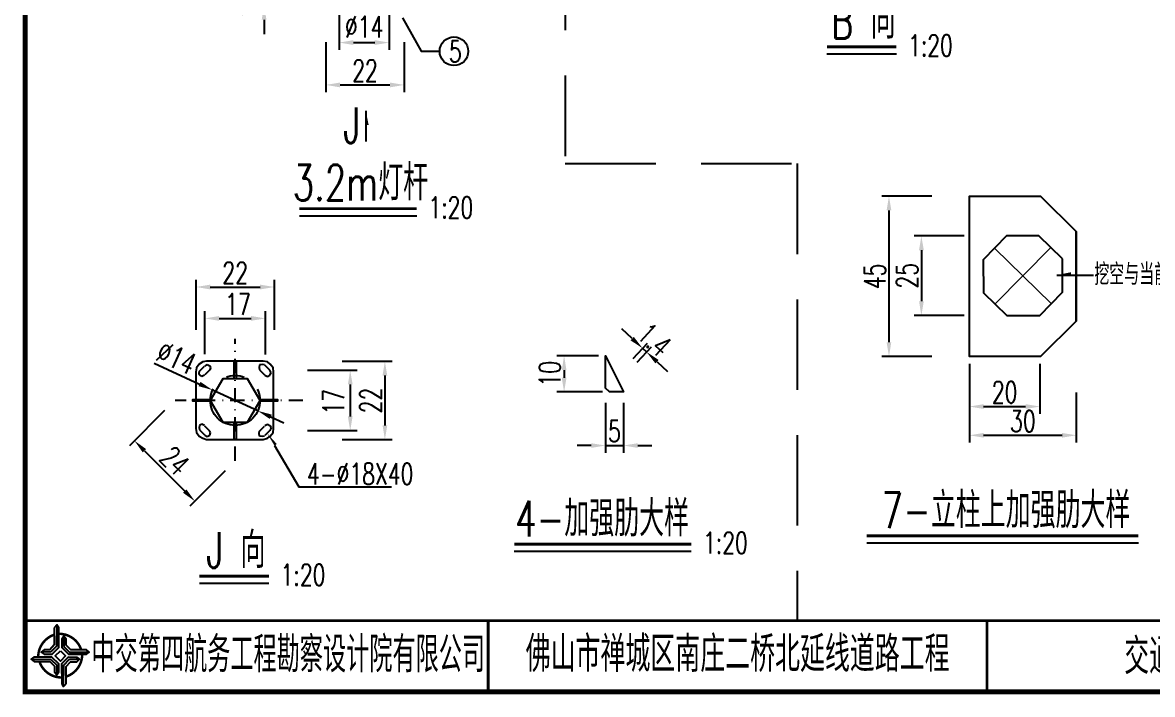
# Model space of a CAD drawing. Extents: x 12342 to 271026, y -9164 to -8044.
# Drawn here: x 13299.6 to 13458.1, y -8854.9 to -8760.6 of the extents above; entities that cross this region are included whole.
import ezdxf
from ezdxf.enums import TextEntityAlignment as Align

# ---------------------------------------------------------------- set-up
doc = ezdxf.new("R2010")
doc.units = 0
doc.header["$LTSCALE"] = 2
doc.header["$PDMODE"] = 32
doc.header["$PDSIZE"] = 0.3
for name, pattern in [('CENTER', [50.8, 31.75, -6.35, 6.35, -6.35]), ('CENTERX2', [4, 2.5, -0.5, 0.5, -0.5]), ('DASHDOT', [1, 0.5, -0.25, 0, -0.25]), ('DASHED', [0.75, 0.5, -0.25]), ('HIDDEN', [9.525, 6.35, -3.175])]:
    doc.linetypes.add(name, pattern=pattern)
doc.layers.get('0').update_dxf_attribs({"linetype": 'CONTINUOUS'})
doc.layers.get('DEFPOINTS').update_dxf_attribs({"linetype": 'CONTINUOUS'})
for name, color, linetype in [('1', 251, 'DASHED'), ('1111111111', 7, 'CONTINUOUS'), ('中线', 2, 'CENTERX2'), ('图层1', 7, 'CONTINUOUS'), ('图框', 7, 'CONTINUOUS'), ('尺寸标注', 4, 'CONTINUOUS'), ('文字', 7, 'CONTINUOUS'), ('边线', 7, 'CONTINUOUS')]:
    doc.layers.add(name, color=color, linetype=linetype)
doc.styles.get("Standard").update_dxf_attribs({"font": 'simplex1.shx', "width": 0.7, "bigfont": 'hztxt.shx'})
doc.dimstyles.new('1：20', dxfattribs={"dimtxt": 3, "dimasz": 2, "dimexe": 1, "dimexo": 1, "dimgap": 0.5, "dimtad": 1, "dimlfac": 2, "dimrnd": 0.0095, "dimdsep": 46, "dimtxsty": 'Standard', "dimcen": 0.09, "dimclrd": 256, "dimclre": 256, "dimclrt": 256, "dimadec": 0, "dimazin": 0, "dimtfac": 1, "dimtix": 1, "dimtmove": 2, "dimatfit": 3, "dimfxl": 0, "dimtolj": 1, "dimtzin": 0, "dimarcsym": 0})
doc.dimstyles.get("Standard").update_dxf_attribs({"dimtxt": 2, "dimasz": 2, "dimexe": 1, "dimexo": 2.5, "dimgap": 0, "dimtad": 1, "dimdec": 3, "dimlfac": 4, "dimzin": 13, "dimdsep": 46, "dimtxsty": 'Standard', "dimblk": 'DIM', "dimcen": -0.09, "dimclrd": 256, "dimclre": 256, "dimclrt": 7, "dimaunit": 1, "dimadec": 0, "dimazin": 0, "dimtfac": 0.0005, "dimtdec": 3, "dimtix": 1, "dimtmove": 2, "dimatfit": 3, "dimldrblk": 'DIM', "dimfxl": 0, "dimtolj": 1, "dimtzin": 13, "dimarcsym": 0})

# ---------------------------------------------------------------- blocks, each defined once
blk = doc.blocks.new('series')
at = {"width": 0.75}
for tag, height, p in [('页码', 4, (-35, -19)), ('图名', 5, (-220, -282)), ('图号', 5, (-20, -282))]:
    blk.add_attdef(tag, text='', height=height, dxfattribs=at).set_placement(p, align=Align.MIDDLE_CENTER)
blk = doc.blocks.new('tb')
at = {"lineweight": -3}
h = blk.add_hatch(color=256, dxfattribs=at)
h.paths.add_polyline_path([(-1.23, -0.13), (-3.78, -0.14), (-4.14, -0.41), (-1.4, -0.44), (-0.56, -1.24), (-0.54, -2.62), (-0.27, -2.2), (-0.26, -1.06)])
h.paths.add_polyline_path([(0.13, -1.08), (0.14, -3.86), (0.41, -4.26), (0.44, -1.24), (1.25, -0.43), (2.66, -0.43), (2.26, -0.16), (1.07, -0.15)])
h.paths.add_polyline_path([(1.08, 0.3), (3.62, 0.3), (4.02, 0.56), (1.25, 0.57), (0.43, 1.39), (0.43, 2.8), (0.16, 2.41), (0.15, 1.24)])
h.paths.add_polyline_path([(-0.28, 1.21), (-0.28, 3.99), (-0.56, 4.39), (-0.57, 1.41), (-1.38, 0.6), (-2.74, 0.56), (-2.33, 0.3), (-1.2, 0.29)])
for p, q in [((-0.56, 4.39), (-0.57, 1.41)), ((0.43, 2.8), (0.43, 1.39)), ((-1.38, 0.6), (-2.74, 0.56)), ((-0.57, 1.41), (-1.38, 0.6)), ((0.43, 1.39), (1.25, 0.57)), ((1.25, 0.57), (4.02, 0.56)), ((-4.14, -0.41), (-1.4, -0.44)), ((-1.4, -0.44), (-0.56, -1.24)), ((-0.56, -1.24), (-0.54, -2.62)), ((0.41, -4.26), (0.44, -1.24)), ((0.44, -1.24), (1.25, -0.43)), ((1.25, -0.43), (2.66, -0.43))]:
    blk.add_line(p, q, dxfattribs=at)
at = {"lineweight": -3, "const_width": 0.35, "flags": 128}
for points in [[(-0.9, 3.02, 0.324167), (-3.16, -0.14)], [(2.88, 0.92, 0.324403), (-0.24, 3.15)], [(0.75, -2.86, 0.325418), (3.02, 0.26)], [(-2.98, -0.76, 0.322976), (0.14, -2.98)]]:
    blk.add_lwpolyline(points, format="xyb", dxfattribs=at)
at = {"lineweight": -3, "flags": 128}
for points in [[(-0.9, 3.99), (-0.9, 1.58), (-1.53, 0.91), (-2.34, 0.91), (-2.74, 0.56), (-2.33, 0.3), (-1.2, 0.29), (-0.28, 1.21), (-0.28, 3.99), (-0.56, 4.39)], [(3.62, 0.92), (1.43, 0.92), (0.77, 1.54), (0.77, 2.38), (0.43, 2.8), (0.16, 2.41), (0.15, 1.24), (1.08, 0.3), (3.62, 0.3), (4.02, 0.56)], [(-0.04, 0.77), (0.68, 0.04), (-0.04, -0.69), (-0.77, 0.05)], [(-3.73, -0.76), (-1.54, -0.76), (-0.89, -1.39), (-0.89, -2.21), (-0.54, -2.62), (-0.27, -2.2), (-0.26, -1.06), (-1.23, -0.13), (-3.78, -0.14), (-4.14, -0.41)], [(0.75, -3.85), (0.75, -1.43), (1.4, -0.78), (2.26, -0.78), (2.66, -0.43), (2.26, -0.16), (1.07, -0.15), (0.13, -1.08), (0.14, -3.86), (0.41, -4.26)]]:
    blk.add_lwpolyline(points, close=True, dxfattribs=at)
blk = doc.blocks.new('*D737')
at = {"layer": 'DEFPOINTS', "color": 0}
for p in [(13334.91, -8797.72), (13323.91, -8813.02), (13334.91, -8813.02)]:
    blk.add_point(p, dxfattribs=at)
at = {"layer": '尺寸标注', "lineweight": -2}
for p, q in [((13323.91, -8803.72), (13323.91, -8796.72)), ((13334.91, -8803.72), (13334.91, -8796.72)), ((13325.91, -8797.72), (13332.91, -8797.72))]:
    blk.add_line(p, q, dxfattribs=at)
at = {"layer": '尺寸标注'}
for points in [[(13325.91, -8797.39), (13325.91, -8798.06), (13323.91, -8797.72)], [(13332.91, -8797.39), (13332.91, -8798.06), (13334.91, -8797.72)]]:
    blk.add_solid(points, dxfattribs=at)
at = {"layer": '尺寸标注', "insert": (13329.41, -8795.72), "char_height": 3, "attachment_point": 5}
blk.add_mtext('\\A1;22', dxfattribs=at)
blk = doc.blocks.new('*D738')
at = {"layer": 'DEFPOINTS', "color": 0}
for p in [(13335.46, -8809.4), (13335.46, -8817.88), (13345.55, -8817.88)]:
    blk.add_point(p, dxfattribs=at)
at = {"layer": '尺寸标注', "lineweight": -2}
for p, q in [((13339.55, -8809.4), (13346.55, -8809.4)), ((13345.55, -8811.4), (13345.55, -8815.88)), ((13339.55, -8817.88), (13346.55, -8817.88))]:
    blk.add_line(p, q, dxfattribs=at)
at = {"layer": '尺寸标注'}
for points in [[(13345.22, -8811.4), (13345.89, -8811.4), (13345.55, -8809.4)], [(13345.22, -8815.88), (13345.89, -8815.88), (13345.55, -8817.88)]]:
    blk.add_solid(points, dxfattribs=at)
at = {"layer": '尺寸标注', "insert": (13343.2, -8813.84), "char_height": 3, "attachment_point": 5, "rotation": 90}
blk.add_mtext('\\A1;17', dxfattribs=at)
blk = doc.blocks.new('*D739')
at = {"layer": 'DEFPOINTS', "color": 0}
for p in [(13333.64, -8802.13), (13325.16, -8808.13), (13333.64, -8808.17)]:
    blk.add_point(p, dxfattribs=at)
at = {"layer": '尺寸标注', "lineweight": -2}
for p, q in [((13325.16, -8807.13), (13325.16, -8801.13)), ((13333.64, -8807.17), (13333.64, -8801.13)), ((13327.16, -8802.13), (13331.64, -8802.13))]:
    blk.add_line(p, q, dxfattribs=at)
at = {"layer": '尺寸标注'}
for points in [[(13327.16, -8801.79), (13327.16, -8802.46), (13325.16, -8802.13)], [(13331.64, -8801.79), (13331.64, -8802.46), (13333.64, -8802.13)]]:
    blk.add_solid(points, dxfattribs=at)
at = {"layer": '尺寸标注', "insert": (13329.79, -8800.11), "char_height": 3, "attachment_point": 5}
blk.add_mtext('\\A1;17', dxfattribs=at)
blk = doc.blocks.new('*D740')
at = {"layer": 'DEFPOINTS', "color": 0}
for p in [(13331.9, -8808.14), (13331.9, -8819.14), (13350.42, -8819.14)]:
    blk.add_point(p, dxfattribs=at)
at = {"layer": '尺寸标注', "lineweight": -2}
for p, q in [((13344.42, -8808.14), (13351.42, -8808.14)), ((13350.42, -8810.14), (13350.42, -8817.14)), ((13344.42, -8819.14), (13351.42, -8819.14))]:
    blk.add_line(p, q, dxfattribs=at)
at = {"layer": '尺寸标注'}
for points in [[(13350.09, -8810.14), (13350.75, -8810.14), (13350.42, -8808.14)], [(13350.09, -8817.14), (13350.75, -8817.14), (13350.42, -8819.14)]]:
    blk.add_solid(points, dxfattribs=at)
at = {"layer": '尺寸标注', "insert": (13348.42, -8813.64), "char_height": 3, "attachment_point": 5, "rotation": 90}
blk.add_mtext('\\A1;22', dxfattribs=at)
blk = doc.blocks.new('*D741')
at = {"layer": 'DEFPOINTS', "color": 0}
for p in [(13323.75, -8810.81), (13332.24, -8819.29), (13323.75, -8827.78)]:
    blk.add_point(p, dxfattribs=at)
at = {"layer": '尺寸标注', "lineweight": -2}
for p, q in [((13319.51, -8815.05), (13314.56, -8820)), ((13316.68, -8820.71), (13322.34, -8826.36)), ((13327.99, -8823.54), (13323.04, -8828.49))]:
    blk.add_line(p, q, dxfattribs=at)
at = {"layer": '尺寸标注'}
for points in [[(13316.92, -8820.47), (13316.44, -8820.94), (13315.27, -8819.29)], [(13322.57, -8826.13), (13322.1, -8826.6), (13323.75, -8827.78)]]:
    blk.add_solid(points, dxfattribs=at)
at = {"layer": '尺寸标注', "insert": (13320.92, -8822.12), "char_height": 3, "attachment_point": 5, "rotation": 315}
blk.add_mtext('\\A1;24', dxfattribs=at)
blk = doc.blocks.new('DIM')
at = {"color": 4}
blk.add_lwpolyline([(-1, -0.1, 0.2, 0, 0), (0, 0, 0, 0, 0)], format="xyseb", dxfattribs=at)
blk = doc.blocks.new('*D764')
at = {"layer": 'DEFPOINTS', "color": 0}
for p in [(13344, -8758.22), (13351, -8758.22), (13351, -8763.42)]:
    blk.add_point(p, dxfattribs=at)
at = {"layer": '尺寸标注', "lineweight": -2}
for p, q in [((13344, -8759.22), (13344, -8764.42)), ((13351, -8759.22), (13351, -8764.42)), ((13346, -8763.42), (13349, -8763.42))]:
    blk.add_line(p, q, dxfattribs=at)
at = {"layer": '尺寸标注'}
for points in [[(13346, -8763.08), (13346, -8763.75), (13344, -8763.42)], [(13349, -8763.08), (13349, -8763.75), (13351, -8763.42)]]:
    blk.add_solid(points, dxfattribs=at)
at = {"layer": '尺寸标注', "insert": (13347.5, -8761.2), "char_height": 3, "attachment_point": 5}
blk.add_mtext('\\A1;%%C14', dxfattribs=at)
blk = doc.blocks.new('*D744')
at = {"layer": 'DEFPOINTS', "color": 0}
for p in [(13333.46, -8757.42), (13340, -8757.42), (13340, -8758.22)]:
    blk.add_point(p, dxfattribs=at)
at = {"layer": '尺寸标注', "lineweight": -2}
for p, q in [((13333.46, -8755.42), (13333.46, -8753.42)), ((13339, -8757.42), (13332.46, -8757.42)), ((13339, -8758.22), (13332.46, -8758.22)), ((13333.46, -8758.22), (13333.46, -8757.42)), ((13333.46, -8760.22), (13333.46, -8762.22))]:
    blk.add_line(p, q, dxfattribs=at)
at = {"layer": '尺寸标注'}
for points in [[(13333.13, -8755.42), (13333.8, -8755.42), (13333.46, -8757.42)], [(13333.13, -8760.22), (13333.8, -8760.22), (13333.46, -8758.22)]]:
    blk.add_solid(points, dxfattribs=at)
at = {"layer": '尺寸标注', "insert": (13331.46, -8757.82), "char_height": 3, "attachment_point": 5, "rotation": 90}
blk.add_mtext('\\A1;1.6', dxfattribs=at)
blk = doc.blocks.new('*D745')
at = {"layer": 'DEFPOINTS', "color": 0}
for p in [(13342.13, -8755.66), (13353.13, -8755.66), (13353.13, -8769.36)]:
    blk.add_point(p, dxfattribs=at)
at = {"layer": '尺寸标注', "lineweight": -2}
for p, q in [((13342.13, -8763.36), (13342.13, -8770.36)), ((13353.13, -8763.36), (13353.13, -8770.36)), ((13344.13, -8769.36), (13351.13, -8769.36))]:
    blk.add_line(p, q, dxfattribs=at)
at = {"layer": '尺寸标注'}
for points in [[(13344.13, -8769.03), (13344.13, -8769.7), (13342.13, -8769.36)], [(13351.13, -8769.03), (13351.13, -8769.7), (13353.13, -8769.36)]]:
    blk.add_solid(points, dxfattribs=at)
at = {"layer": '尺寸标注', "insert": (13347.63, -8767.36), "char_height": 3, "attachment_point": 5}
blk.add_mtext('\\A1;22', dxfattribs=at)
blk = doc.blocks.new('*D752')
at = {"layer": 'DEFPOINTS', "color": 0}
for p in [(13443.26, -8784.97), (13421.16, -8807.47), (13443.26, -8807.47)]:
    blk.add_point(p, dxfattribs=at)
at = {"layer": '尺寸标注', "lineweight": -2}
for p, q in [((13427.16, -8784.97), (13420.16, -8784.97)), ((13421.16, -8786.97), (13421.16, -8805.47)), ((13427.16, -8807.47), (13420.16, -8807.47))]:
    blk.add_line(p, q, dxfattribs=at)
at = {"layer": '尺寸标注'}
for points in [[(13420.83, -8786.97), (13421.49, -8786.97), (13421.16, -8784.97)], [(13420.83, -8805.47), (13421.49, -8805.47), (13421.16, -8807.47)]]:
    blk.add_solid(points, dxfattribs=at)
at = {"layer": '尺寸标注', "insert": (13419.16, -8796.22), "char_height": 3, "attachment_point": 5, "rotation": 90}
blk.add_mtext('\\A1;45', dxfattribs=at)
blk = doc.blocks.new('*D753')
at = {"layer": 'DEFPOINTS', "color": 0}
for p in [(13432.45, -8789.24, 5.54), (13447.45, -8798.98), (13447.45, -8818.53)]:
    blk.add_point(p, dxfattribs=at)
at = {"layer": '尺寸标注', "lineweight": -2}
for p, q in [((13447.45, -8812.53), (13447.45, -8819.53)), ((13432.45, -8812.64), (13432.45, -8819.53)), ((13434.45, -8818.53), (13445.45, -8818.53))]:
    blk.add_line(p, q, dxfattribs=at)
at = {"layer": '尺寸标注'}
for points in [[(13434.45, -8818.2), (13434.45, -8818.86), (13432.45, -8818.53)], [(13445.45, -8818.2), (13445.45, -8818.86), (13447.45, -8818.53)]]:
    blk.add_solid(points, dxfattribs=at)
at = {"layer": '尺寸标注', "insert": (13439.95, -8816.53), "char_height": 3, "attachment_point": 5}
blk.add_mtext('\\A1;30', dxfattribs=at)
blk = doc.blocks.new('*D757')
at = {"layer": 'DEFPOINTS', "color": 0}
for p in [(13439.91, -8790.56), (13425.71, -8801.73), (13439.91, -8801.73)]:
    blk.add_point(p, dxfattribs=at)
at = {"layer": '尺寸标注', "lineweight": -2}
for p, q in [((13431.71, -8790.56), (13424.71, -8790.56)), ((13425.71, -8792.56), (13425.71, -8799.73)), ((13431.71, -8801.73), (13424.71, -8801.73))]:
    blk.add_line(p, q, dxfattribs=at)
at = {"layer": '尺寸标注'}
for points in [[(13425.38, -8792.56), (13426.05, -8792.56), (13425.71, -8790.56)], [(13425.38, -8799.73), (13426.05, -8799.73), (13425.71, -8801.73)]]:
    blk.add_solid(points, dxfattribs=at)
at = {"layer": '尺寸标注', "insert": (13423.71, -8796.14), "char_height": 3, "attachment_point": 5, "rotation": 90}
blk.add_mtext('\\A1;25', dxfattribs=at)
blk = doc.blocks.new('*D758')
at = {"layer": 'DEFPOINTS', "color": 0}
for p in [(13432.45, -8804.2), (13442.34, -8803.63), (13442.34, -8814.5)]:
    blk.add_point(p, dxfattribs=at)
at = {"layer": '尺寸标注', "lineweight": -2}
for p, q in [((13432.45, -8808.5), (13432.45, -8815.5)), ((13442.34, -8808.5), (13442.34, -8815.5)), ((13434.45, -8814.5), (13440.34, -8814.5))]:
    blk.add_line(p, q, dxfattribs=at)
at = {"layer": '尺寸标注'}
for points in [[(13434.45, -8814.16), (13434.45, -8814.83), (13432.45, -8814.5)], [(13440.34, -8814.16), (13440.34, -8814.83), (13442.34, -8814.5)]]:
    blk.add_solid(points, dxfattribs=at)
at = {"layer": '尺寸标注', "insert": (13437.39, -8812.5), "char_height": 3, "attachment_point": 5}
blk.add_mtext('\\A1;20', dxfattribs=at)
blk = doc.blocks.new('*D772')
at = {"layer": 'DEFPOINTS', "color": 0}
for p in [(13381.38, -8811.93), (13383.9, -8812.45), (13383.9, -8819.97)]:
    blk.add_point(p, dxfattribs=at)
at = {"layer": '尺寸标注', "lineweight": -2}
for p, q in [((13381.38, -8813.97), (13381.38, -8820.97)), ((13383.9, -8813.97), (13383.9, -8820.97)), ((13379.38, -8819.97), (13377.38, -8819.97)), ((13381.38, -8819.97), (13383.9, -8819.97)), ((13385.9, -8819.97), (13387.9, -8819.97))]:
    blk.add_line(p, q, dxfattribs=at)
at = {"layer": '尺寸标注'}
for points in [[(13379.38, -8819.64), (13379.38, -8820.3), (13381.38, -8819.97)], [(13385.9, -8819.64), (13385.9, -8820.3), (13383.9, -8819.97)]]:
    blk.add_solid(points, dxfattribs=at)
at = {"layer": '尺寸标注', "insert": (13382.64, -8817.97), "char_height": 3, "attachment_point": 5}
blk.add_mtext('\\A1;5', dxfattribs=at)
blk = doc.blocks.new('*D773')
at = {"layer": 'DEFPOINTS', "color": 0}
for p in [(13381.38, -8807.37), (13375.57, -8812.45), (13381.94, -8812.45)]:
    blk.add_point(p, dxfattribs=at)
at = {"layer": '尺寸标注', "lineweight": -2}
for p, q in [((13380.38, -8807.37), (13374.57, -8807.37)), ((13375.57, -8809.37), (13375.57, -8810.45)), ((13380.94, -8812.45), (13374.57, -8812.45))]:
    blk.add_line(p, q, dxfattribs=at)
at = {"layer": '尺寸标注'}
for points in [[(13375.24, -8809.37), (13375.9, -8809.37), (13375.57, -8807.37)], [(13375.24, -8810.45), (13375.9, -8810.45), (13375.57, -8812.45)]]:
    blk.add_solid(points, dxfattribs=at)
at = {"layer": '尺寸标注', "insert": (13373.57, -8809.91), "char_height": 3, "attachment_point": 5, "rotation": 90}
blk.add_mtext('\\A1;10', dxfattribs=at)
blk = doc.blocks.new('*D774')
at = {"layer": 'DEFPOINTS', "color": 0}
for p in [(13326.23, -8812.18), (13332.59, -8815.1)]:
    blk.add_point(p, dxfattribs=at)
at = {"layer": '尺寸标注', "lineweight": -2}
for p, q in [((13318.06, -8808.42), (13324.41, -8811.34)), ((13332.59, -8815.1), (13326.23, -8812.18)), ((13334.4, -8815.94), (13336.22, -8816.77))]:
    blk.add_line(p, q, dxfattribs=at)
at = {"layer": '尺寸标注'}
for points in [[(13324.55, -8811.04), (13324.27, -8811.64), (13326.23, -8812.18)], [(13334.54, -8815.63), (13334.26, -8816.24), (13332.59, -8815.1)]]:
    blk.add_solid(points, dxfattribs=at)
at = {"layer": '尺寸标注', "insert": (13321.16, -8807.64), "char_height": 3, "attachment_point": 5, "rotation": 335.305}
blk.add_mtext('\\A1;∅14', dxfattribs=at)

msp = doc.modelspace()

# ---------------------------------------------------------------- linework, layer by layer
at = {"layer": '1', "color": 1, "linetype": 'Continuous', "lineweight": 25}
for points in [[(13447.447165, -8802.525078), (13442.420569, -8807.471887), (13432.447165, -8807.471887), (13432.447165, -8784.971887), (13442.420569, -8784.971887), (13447.447165, -8789.918695), (13447.447165, -8802.525078), (13447.447165, -8789.918695)], [(13445.532271, -8793.748482), (13442.181207, -8790.556993), (13437.633335, -8790.556993), (13434.362059, -8793.908057), (13434.441846, -8798.535717), (13437.713122, -8801.727206), (13442.340782, -8801.727206), (13445.532271, -8798.455929), (13445.532271, -8793.748482)], [(13381.381483, -8811.926594), (13381.381483, -8807.366594), (13383.901483, -8812.446594), (13381.941483, -8812.446594), (13381.381483, -8811.926594)]]:
    msp.add_lwpolyline(points, dxfattribs=at)
at = {"layer": '1', "color": 1, "linetype": 'Continuous', "lineweight": 9}
for points in [[(13436.03759, -8800.131461), (13443.936527, -8792.152738)], [(13436.03759, -8792.312312), (13443.936527, -8800.051674)]]:
    msp.add_lwpolyline(points, dxfattribs=at)
at = {"layer": '1', "color": 2, "lineweight": 25}
for points in [[(13325.171286, -8808.76963), (13325.487392, -8808.579966), (13325.86672, -8808.76963), (13325.929941, -8809.085736), (13325.86672, -8809.33862), (13325.108065, -8810.097275), (13324.728738, -8810.286939), (13324.412632, -8810.097275), (13324.349411, -8809.84439), (13324.412632, -8809.528284), (13325.171286, -8808.76963)], [(13333.516486, -8808.643187), (13333.20038, -8808.579966), (13332.821053, -8808.643187), (13332.757832, -8809.022514), (13332.821053, -8809.33862), (13333.579708, -8810.097275), (13333.959035, -8810.286939), (13334.275141, -8810.097275), (13334.464805, -8809.781169), (13334.275141, -8809.401842), (13333.516486, -8808.643187)], [(13325.171286, -8818.505696), (13325.487392, -8818.69536), (13325.86672, -8818.505696), (13325.929941, -8818.18959), (13325.86672, -8817.936705), (13325.108065, -8817.178051), (13324.728738, -8816.988387), (13324.412632, -8817.178051), (13324.349411, -8817.430936), (13324.412632, -8817.747042), (13325.171286, -8818.505696)], [(13333.516486, -8818.632139), (13333.20038, -8818.69536), (13332.821053, -8818.632139), (13332.757832, -8818.252811), (13332.821053, -8817.936705), (13333.579708, -8817.178051), (13333.959035, -8816.988387), (13334.275141, -8817.178051), (13334.464805, -8817.494157), (13334.275141, -8817.873484), (13333.516486, -8818.632139)]]:
    msp.add_lwpolyline(points, dxfattribs=at)
at = {"layer": '中线', "linetype": 'DASHDOT', "ltscale": 2}
for p, q in [((13329.407108, -8822.096668), (13329.407108, -8804.988013)), ((13338.922185, -8813.637663), (13320.967013, -8813.637663))]:
    msp.add_line(p, q, dxfattribs=at)
at = {"layer": '图层1', "linetype": 'HIDDEN'}
for p, q in [((13375.735423, -8577.543704), (13375.735423, -8779.36121)), ((13375.735423, -8780.409455), (13408.278787, -8780.409455)), ((13408.278787, -8780.409455), (13408.278787, -8844.543704))]:
    msp.add_line(p, q, dxfattribs=at)
at = {"layer": '图层1', "color": 4}
for points in [[(13352.878081, -8759.961884), (13355.512922, -8764.634682), (13358.107696, -8764.634682)], [(13334.91148, -8819.975722), (13338.328732, -8825.772526), (13351.335287, -8825.772526)]]:
    msp.add_lwpolyline(points, dxfattribs=at)
at = {"layer": '图层1'}
msp.add_circle((13360.113861, -8764.634682), 2.006166, dxfattribs=at)
at = {"layer": '图框'}
for points, const_width in [([(13679.923771, -8577.543704), (13299.923771, -8577.543704), (13299.923771, -8854.543704), (13679.923771, -8854.543704), (13679.923771, -8577.543704)], 0.7), ([(13299.923771, -8844.543704), (13679.923771, -8844.543704)], 0.4), ([(13364.923771, -8844.543704), (13364.923771, -8854.543704)], 0.4), ([(13434.923771, -8854.543704), (13434.923771, -8844.543704)], 0.4)]:
    msp.add_lwpolyline(points, dxfattribs=dict(at, const_width=const_width))
at = {"layer": '图框', "color": 1}
msp.add_lwpolyline([(13333.326823, -8819.105653), (13333.959035, -8818.915989), (13334.338362, -8818.663104), (13334.717689, -8818.157334), (13334.780911, -8817.588344), (13334.780911, -8809.622471), (13334.717689, -8809.05348), (13334.338362, -8808.54771), (13333.959035, -8808.231604), (13333.326823, -8808.105162), (13325.36095, -8808.105162), (13324.85518, -8808.231604), (13324.349411, -8808.54771), (13323.970083, -8809.05348), (13323.906862, -8809.622471), (13323.906862, -8817.588344), (13323.970083, -8818.157334), (13324.349411, -8818.663104), (13324.85518, -8818.915989), (13325.36095, -8819.105653), (13333.326823, -8819.105653)], dxfattribs=at)
at = {"layer": '尺寸标注'}
for p, q in [((13385.120593, -8804.960633), (13383.655006, -8803.599731)), ((13385.240084, -8807.771178), (13387.266631, -8805.588742)), ((13385.800084, -8808.291178), (13387.826631, -8806.108742)), ((13386.58618, -8806.321536), (13387.14618, -8806.841536)), ((13388.611767, -8808.202438), (13390.077354, -8809.56334))]:
    msp.add_line(p, q, dxfattribs=at)
for points in [[(13385.34741, -8804.716369), (13384.893776, -8805.204898), (13386.58618, -8806.321536)], [(13388.838584, -8807.958173), (13388.38495, -8808.446702), (13387.14618, -8806.841536)]]:
    msp.add_solid(points, dxfattribs=at)
at = {"layer": '文字'}
for p, q in [((13412.449946, -8765.00996), (13422.194047, -8765.00996)), ((13338.414125, -8787.726156), (13354.880847, -8787.726156)), ((13368.574949, -8834.8018), (13393.422334, -8834.8018)), ((13418.034506, -8833.640247), (13456.162606, -8833.640247)), ((13324.393806, -8839.297741), (13334.137906, -8839.297741))]:
    msp.add_line(p, q, dxfattribs=at)
at = {"layer": '文字', "const_width": 0.4}
for points in [[(13412.449946, -8764.00996), (13422.194047, -8764.00996)], [(13338.414125, -8786.726156), (13354.880847, -8786.726156)], [(13418.034506, -8832.640247), (13456.162606, -8832.640247)], [(13368.574949, -8833.8018), (13393.422334, -8833.8018)], [(13324.393806, -8838.297741), (13334.137906, -8838.297741)]]:
    msp.add_lwpolyline(points, dxfattribs=at)
at = {"layer": '边线', "color": 3}
for points in [[(13329.282108, -8810.606574), (13329.282108, -8808.106574), (13329.532108, -8808.106574), (13329.532108, -8810.606574)], [(13325.979276, -8813.762663), (13323.479276, -8813.762663), (13323.479276, -8813.512663), (13325.979276, -8813.512663)], [(13332.834939, -8813.512663), (13335.334939, -8813.512663), (13335.334939, -8813.762663), (13332.834939, -8813.762663)], [(13329.532108, -8816.668752), (13329.532108, -8819.168752), (13329.282108, -8819.168752), (13329.282108, -8816.668752)]]:
    msp.add_lwpolyline(points, dxfattribs=at)
msp.add_lwpolyline([(13332.907108, -8813.637663), (13331.157108, -8810.606574), (13327.657108, -8810.606574), (13325.907108, -8813.637663), (13327.657108, -8816.668752), (13331.157108, -8816.668752)], close=True, dxfattribs=at)
at = {"layer": '边线', "color": 4, "linetype": 'CENTER', "ltscale": 0.2}
msp.add_circle((13329.407108, -8813.637663), 3.5, dxfattribs=at)

# ---------------------------------------------------------------- block references
at = {"layer": '图层1', "xscale": 2.000000000000001, "yscale": 2, "zscale": 2, "rotation": 120.5196138958515}
msp.add_blockref('DIM', (13333.895814, -8818.252811), dxfattribs=at)
at = {"layer": '图框'}
ref = msp.add_blockref('series', (13689.923771, -8567.543704), dxfattribs=at)
ref.add_attrib('图名', '交通信号灯灯杆大样', dxfattribs={"layer": '0', "height": 5, "width": 0.7}).set_placement((13469.923771, -8849.543704), align=Align.MIDDLE_CENTER)
at = {"layer": '图框', "lineweight": -3}
msp.add_blockref('tb', (13304.919504, -8849.538367), dxfattribs=at)

# ---------------------------------------------------------------- texts
at = {"layer": '1111111111', "color": 7, "width": 0.7}
for s, p in [('5', (13359.38941, -8766.161124)), ('挖空与当前灯杆对应', (13449.980588, -8797.441501)), ('4-%%C18X40', (13339.480911, -8825.446633))]:
    msp.add_text(s, height=3, dxfattribs=at).set_placement(p)
at = {"layer": '图框'}
for s, width, p in [('中交第四航务工程勘察设计院有限公司', 0.65, (13336.854611, -8849.295261)), ('佛山市禅城区南庄二桥北延线道路工程', 0.7, (13399.923771, -8849.229003))]:
    msp.add_text(s, height=5, dxfattribs=dict(at, width=width)).set_placement(p, align=Align.MIDDLE_CENTER)
at = {"layer": '尺寸标注', "insert": (13388.227082, -8805.115949), "char_height": 3, "attachment_point": 5, "rotation": 317.1210964}
msp.add_mtext('1.4', dxfattribs=at)
at = {"layer": '文字', "width": 0.7}
for s, height, p in [('B 向', 5, (13417.560198, -8760.354614)), ('1:20', 3, (13426.981913, -8763.832058)), ('3.2m灯杆', 5, (13346.984927, -8783.07081)), ('1:20', 3, (13359.668713, -8786.548254)), ('7-立柱上加强肋大样', 5, (13437.589082, -8829.056999)), ('4-加强肋大样', 5, (13380.89624, -8830.218552)), ('J 向', 5, (13329.504058, -8834.642396)), ('1:20', 3, (13398.210201, -8833.623898)), ('1:20', 3, (13338.925773, -8838.119839))]:
    msp.add_text(s, height=height, dxfattribs=at).set_placement(p, align=Align.MIDDLE_CENTER)
msp.add_text('J', height=5, dxfattribs=at).set_placement((13344.567325, -8777.531608))

# ---------------------------------------------------------------- dimensions: what is measured, and where the dimension line sits
at = {"layer": '尺寸标注'}
for base, p1, p2, picture, middle in [((13333.46187, -8757.419752), (13339.996696, -8758.219752), (13339.996696, -8757.419752), '*D744', (13331.46187, -8757.819752)), ((13421.159631, -8807.471887), (13443.264136, -8784.971887), (13443.264136, -8807.471887), '*D752', (13419.159631, -8796.221887)), ((13350.421263, -8819.137663), (13331.89715, -8808.137663), (13331.89715, -8819.137663), '*D740', (13348.421263, -8813.637663))]:
    dim = msp.add_linear_dim(base=base, p1=p1, p2=p2, angle=90, dimstyle='1：20', dxfattribs=at)
    dim.commit()
    dim.dimension.update_dxf_attribs({"geometry": picture, "text_midpoint": middle})
for base, p1, p2, text, picture, middle in [((13353.130384, -8769.364451), (13342.130384, -8755.662501), (13353.130384, -8755.662501), '22', '*D745', (13347.630384, -8767.364451)), ((13442.340782, -8814.496142), (13432.447165, -8804.198977), (13442.340782, -8803.634903), '20', '*D758', (13437.393973, -8812.496142)), ((13383.901483, -8819.969559), (13381.381483, -8811.926594), (13383.901483, -8812.446594), '5', '*D772', (13382.641483, -8817.969559))]:
    dim = msp.add_linear_dim(base=base, p1=p1, p2=p2, text=text, dimstyle='1：20', dxfattribs=at)
    dim.commit()
    dim.dimension.update_dxf_attribs({"geometry": picture, "text_midpoint": middle})
for base, p1, p2, text, picture, middle in [((13350.996696, -8763.418218), (13343.996696, -8758.219752), (13350.996696, -8758.219752), '%%C14', '*D764', (13347.496696, -8761.204153)), ((13333.642929, -8802.12799), (13325.164467, -8808.12799), (13333.642929, -8808.168383), '17', '*D739', (13329.793522, -8800.105505))]:
    dim = msp.add_linear_dim(base=base, p1=p1, p2=p2, text=text, dimstyle='1：20', dxfattribs=at)
    dim.commit()
    dim.dimension.update_dxf_attribs({"geometry": picture, "text_midpoint": middle, "dimtype": 160})
for base, p1, p2, picture, middle in [((13447.447165, -8818.528461), (13432.447165, -8789.239439, 5.54078), (13447.447165, -8798.984708), '*D753', (13439.947165, -8816.528461)), ((13334.907108, -8797.723531), (13323.907108, -8813.015889), (13334.907108, -8813.015889), '*D737', (13329.407108, -8795.723531))]:
    dim = msp.add_linear_dim(base=base, p1=p1, p2=p2, dimstyle='1：20', dxfattribs=at)
    dim.commit()
    dim.dimension.update_dxf_attribs({"geometry": picture, "text_midpoint": middle})
for base, p1, p2, text, picture, middle in [((13425.713737, -8801.727206), (13439.907271, -8790.556993), (13439.907271, -8801.727206), '25', '*D757', (13423.713737, -8796.142099)), ((13375.5712, -8812.446594), (13381.381483, -8807.366594), (13381.941483, -8812.446594), '10', '*D773', (13373.5712, -8809.906594))]:
    dim = msp.add_linear_dim(base=base, p1=p1, p2=p2, angle=90, text=text, dimstyle='1：20', dxfattribs=at)
    dim.commit()
    dim.dimension.update_dxf_attribs({"geometry": picture, "text_midpoint": middle})
dim = msp.add_diameter_dim_2p(p1=(13332.587013, -8815.099921), p2=(13326.227202, -8812.175404), dimstyle='1：20', dxfattribs=at)
dim.commit()
dim.dimension.update_dxf_attribs({"geometry": '*D774', "text_midpoint": (13321.161782, -8807.644782)})
dim = msp.add_linear_dim(base=(13345.553086, -8817.880304), p1=(13335.458344, -8809.395022), p2=(13335.458344, -8817.880304), angle=270, text='17', dimstyle='1：20', dxfattribs=at)
dim.commit()
dim.dimension.update_dxf_attribs({"geometry": '*D738', "text_midpoint": (13343.199261, -8813.837272), "dimtype": 161})
dim = msp.add_aligned_dim(p1=(13323.750253, -8810.809236), p2=(13332.235535, -8819.294517), distance=-11.998759, dimstyle='1：20', dxfattribs=at)
dim.commit()
dim.dimension.update_dxf_attribs({"geometry": '*D741', "text_midpoint": (13320.922704, -8822.122067)})

# ---------------------------------------------------------------- leaders
at = {"layer": '图层1'}
for points in [[(13347.742684, -8773.005014), (13347.742684, -8777.285421)], [(13444.720064, -8796.044628), (13449.873589, -8796.044628)]]:
    msp.add_leader(points, dimstyle='Standard', override={"dimscale": 1}, dxfattribs=at)

doc.saveas('drawing.dxf')
